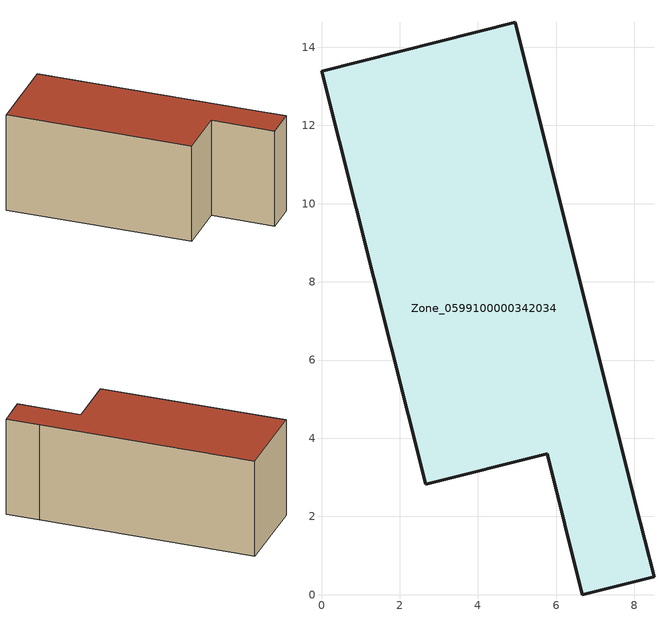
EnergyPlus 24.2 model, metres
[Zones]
Zone_0599100000342034
 floor ground (C_G): 0,13.39 4.96,14.64 8.02,2.35 8.5,0.47 6.67,0 5.77,3.61 2.66,2.83 z0
 wall outside (C_F): 4.96,14.64 0,13.39 2.66,2.83 5.77,3.61 6.67,0 8.5,0.47 8.02,2.35 4.96,14.64 z0:5.95
 roof outside (C_R): 8.02,2.35 4.96,14.64 0,13.39 2.66,2.83 5.77,3.61 6.67,0 8.5,0.47 z5.95
[BUILDING]
Pand.0599100000342034: North Axis=0; Terrain=City; Loads Convergence Tolerance Value=0.04; Temperature Convergence Tolerance Value=0.4; Solar Distribution=FullExterior; Maximum Number of Warmup Days=25; Minimum Number of Warmup Days=1
[Site:Location]
Rotterdam.The.Hague.AP_ZH_NLD Design_Conditions: Latitude=51.96; Longitude=4.45; Time Zone=1; Elevation=-4.5
[SITE:GROUNDTEMPERATURE:BUILDINGSURFACE]
18, 18, 18, 18, 18, 18, 18, 18, 18, 18, 18, 18
[MATERIAL] Thermal Absorptance=0.9; Solar Absorptance=0.7; Visible Absorptance=0.7
Name | Roughness | Thickness | Conductivity | Density | Specific Heat
G.TI.1992-2005 | MediumSmooth | 0.15 | 0.06 | 540 | 1210
F.TI.1992-2005 | Rough | 0.3 | 0.12 | 1920 | 840
R.TI.1992-2005 | MediumRough | 0.2 | 0.08 | 1500 | 1000
[CONSTRUCTION]
C_G: G.TI.1992-2005
C_F: F.TI.1992-2005
C_R: R.TI.1992-2005
[ZONE]
Zone_0599100000342034: Type=1; Multiplier=1; Ceiling Height=Autocalculate; Volume=Autocalculate; Floor Area=autocalculate; Part of Total Floor Area=Yes
[ZONEINFILTRATION:DESIGNFLOWRATE]
Infil_Zone_0599100000342034: Zone or ZoneList or Space or SpaceList=Zone_0599100000342034; Schedule=AlwaysOn; Design Flow Rate Calculation Method=Flow/Area; Flow Rate per Floor Area=0.0015; Constant Term Coefficient=1; Temperature Term Coefficient=0; Velocity Term Coefficient=0; Velocity Squared Term Coefficient=0
[HVACTEMPLATE:ZONE:IDEALLOADSAIRSYSTEM]
Zone_0599100000342034: Maximum Heating Supply Air Temperature=50; Minimum Cooling Supply Air Temperature=13; Maximum Heating Supply Air Humidity Ratio=0.0156; Minimum Cooling Supply Air Humidity Ratio=0.0077; Heating Limit=NoLimit; Cooling Limit=NoLimit; Dehumidification Control Type=ConstantSensibleHeatRatio; Cooling Sensible Heat Ratio=0.7; Dehumidification Setpoint=60; Humidification Control Type=None; Humidification Setpoint=30; Outdoor Air Method=None; Outdoor Air Flow Rate per Person=0.00944; Outdoor Air Flow Rate per Zone Floor Area=0; Outdoor Air Flow Rate per Zone=0; Demand Controlled Ventilation Type=None; Outdoor Air Economizer Type=NoEconomizer; Heat Recovery Type=None; Sensible Heat Recovery Effectiveness=0.7; Latent Heat Recovery Effectiveness=0.65
[ZONECONTROL:THERMOSTAT]
ThermostatControl_Zone_0599100000342034: Zone or ZoneList=Zone_0599100000342034; Control Type Schedule=DualSetpointControlType; Control 1=Thermostat_Zone_0599100000342034; Temperature Difference Between Cutout And Setpoint=0
[THERMOSTATSETPOINT:DUALSETPOINT]
Thermostat_Zone_0599100000342034: Heating Setpoint Temperature Schedule=HeatingSetpoint_Zone_0599100000342034; Cooling Setpoint Temperature Schedule=CoolingSetpoint_Zone_0599100000342034
[SCHEDULE:COMPACT]
HeatingSetpoint_Zone_0599100000342034: Through: 12/31, For: AllDays, Until: 24:00, 21
CoolingSetpoint_Zone_0599100000342034: Through: 12/31, For: AllDays, Until: 24:00, 24
DualSetpointControlType: Through: 12/31, For: AllDays, Until: 24:00, 4
AlwaysOn: Through: 12/31, For: AllDays, Until: 24:00, 1
